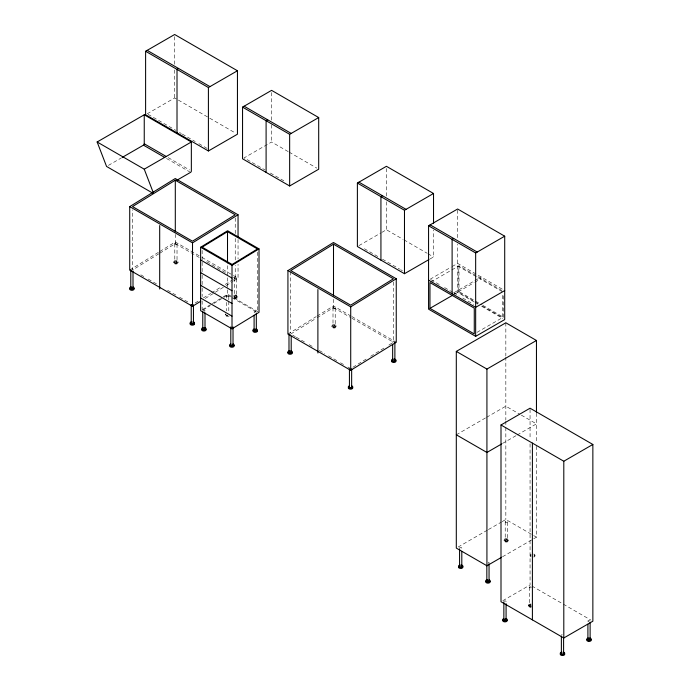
<?xml version="1.0" encoding="UTF-8"?>
<svg xmlns="http://www.w3.org/2000/svg" width="690" height="690" viewBox="0 0 690 690"><rect width="100%" height="100%" fill="white"/><g stroke="black" fill="none" stroke-linecap="round" stroke-linejoin="round"><path stroke-width="0.52" stroke-dasharray="3.45 2.59" d="M129.72 270.066L158.864 252.083M159.77 251.522L175.251 241.966L201.109 256.896M158.924 253.756L132.532 270.04L132.532 209.812M159.83 253.187L175.303 243.648L175.251 234.436M195.201 302.962L198.841 300.711M203.395 297.907L210.674 293.414M211.58 292.853L221.594 286.669M225.233 284.427L235.238 278.251L235.238 265.348M205.266 298.451L214.374 292.836M215.289 292.275L225.302 286.091M226.216 285.531L232.59 281.598M233.496 281.028L238.05 278.225L238.05 264.244M287.928 334.055L316.149 316.632M317.064 316.072L333.451 305.955L351.003 316.08M290.731 334.029L316.21 318.297M317.124 317.736L333.503 307.628L333.503 297.951M366.14 359.085L350.675 368.632L347.907 367.037M370.694 356.273L385.253 347.294M388.893 345.043L392.532 342.801M202.412 309.594L211.416 304.1M212.313 303.548L222.214 297.502M223.12 296.95L227.614 294.199L233.16 297.399M203.05 310.06L210.303 305.627M213.926 303.419L222.982 297.882M223.888 297.33L227.51 295.113L227.51 263.925M147.177 113.807L174.656 97.946L177.425 99.55M108.408 165.393L121.328 157.941M288.222 151.619L271.593 142.019L244.122 157.881L264.951 169.913M358.955 245.606L380.932 232.918M381.846 232.392L386.426 229.744L403.046 239.344M429.861 259.052L433.527 256.939L433.527 230.055M430.137 279.243L451.2 267.082M452.114 266.556L457.608 263.382L503.804 290.05M430.871 282.029L450.924 270.454M451.829 269.928L458.997 265.788L502.389 290.844M453.925 292.698L481.154 276.975M453.028 294.828L473.995 282.719M474.901 282.193L481.154 278.588M454.572 294.138L458.997 291.585L482.077 304.911M477.006 332.356L503.312 317.167L503.312 293.526M456.306 434.795L485.665 417.847M486.579 417.312L505.839 406.194L519.76 414.224M502.518 443.463L516.275 435.519M517.19 434.993L536.458 423.867L520.683 414.759M458.143 547.032L487.494 530.084M488.416 529.558L501.259 522.14M502.173 521.614L505.839 519.492L532.749 535.026M502.518 556.761L532.784 539.287M533.706 538.761L536.458 537.165L536.458 444.179M502.82 600.68L530.058 584.956L530.058 443.774M289.145 152.154L316.848 168.144M178.348 100.085L208.82 117.68M209.743 118.206L235.601 133.136M502.527 291.827L458.212 266.245L458.212 292.034L478.524 303.764M403.978 239.879L427.058 253.204M427.981 253.739L433.527 256.939M270.385 173.043L283.978 180.892M483 305.446L503.312 317.167M482.215 305.894L502.527 317.624L502.527 293.983M474.228 301.987L457.608 292.387L457.608 244.191M475.151 302.513L477.929 304.118M481.62 306.248L502.863 318.513M148.1 114.342L175.803 130.341M179.504 132.471L181.349 133.541M182.272 134.076L195.201 141.536M198.893 143.667L207.207 148.471M431.043 279.769L441.005 285.522M444.627 287.609L452.778 292.319M453.684 292.836L459.117 295.976M462.74 298.071L473.607 304.342M364.389 248.745L379.785 257.637M382.502 259.207L399.708 269.135M400.614 269.661L402.425 270.704M168.257 157.656L189.5 169.921M166.549 158.484L189.638 171.819M351.926 316.615L396.25 342.214M333.503 307.628L351.02 317.745M351.943 318.28L393.438 342.24M202.032 257.43L238.05 278.225M175.303 243.648L199.272 257.482M206.655 261.743L226.941 273.456M233.393 277.182L235.238 278.251M234.082 297.933L259.017 312.329M227.51 295.113L231.141 297.209M232.056 297.735L256.577 311.889M292.577 335.09L295.346 336.686M296.269 337.22L305.489 342.542M309.18 344.672L312.863 346.803M319.323 350.529L324.852 353.728M328.544 355.85L336.841 360.646M340.532 362.776L344.215 364.906M140.829 274.827L144.52 276.957M148.212 279.088L156.509 283.883M167.575 290.266L175.872 295.061M179.564 297.192L187.861 301.978M533.672 535.561L536.458 537.165M531.904 586.026L562.376 603.621M563.299 604.147L591.002 620.146M536.458 413.181L536.458 443.109M534.905 555.096L534.905 556.002M530.463 555.096L530.463 556.002M530.058 409.282L530.058 439.461M529.506 587.164L529.506 606.2M531.188 604.078A2.217 1.285 0 0 0 528.393 605.32L528.393 606.225A2.217 1.285 0 0 0 531.188 607.467M508.547 539.882L508.547 540.788M507.435 521.778A1.113 0.638 0 0 1 505.736 522.295A1.113 0.638 0 0 1 505.813 521.183A1.113 0.638 0 0 1 507.435 521.778L507.435 540.813A1.113 0.638 0 0 1 505.736 541.331A1.113 0.638 0 0 1 505.813 540.218A1.113 0.638 0 0 1 507.435 540.813M505.839 322.799L505.839 355.945M505.839 357.015L505.839 420.089M505.839 421.159L505.839 426.498M505.839 427.567L505.839 519.492M505.218 521.726L505.218 540.762M504.105 539.882L504.105 540.788M458.997 265.788L458.997 291.585M457.608 210.062L457.608 238.852M393.438 282.012L393.438 341.162M386.426 168.446L386.426 196.409M386.426 201.782L386.426 229.744M336.332 325.844A2.217 1.285 0 0 1 333.003 326.948A2.217 1.285 0 0 1 333.003 324.731A2.217 1.285 0 0 1 336.332 325.844L336.332 326.75M335.219 307.74A1.113 0.638 0 0 1 333.52 308.257A1.113 0.638 0 0 1 333.589 307.145A1.113 0.638 0 0 1 335.219 307.74L335.219 326.767A1.113 0.638 0 0 1 333.52 327.284A1.113 0.638 0 0 1 333.589 326.18A1.113 0.638 0 0 1 335.219 326.767M333.003 307.688L333.003 326.724M331.89 325.844L331.89 326.75M290.731 271.653L290.731 332.951M271.593 92.512L271.593 120.491M271.593 124.795L271.593 142.019M257.482 252.195L257.482 311.345M238.05 239.508L238.05 258.862M237.783 296.295L237.783 297.2M236.679 278.191A1.113 0.638 0 0 1 234.971 278.708A1.113 0.638 0 0 1 235.048 277.604A1.113 0.638 0 0 1 236.679 278.191L236.679 297.226A1.113 0.638 0 0 1 234.971 297.744A1.113 0.638 0 0 1 235.048 296.631A1.113 0.638 0 0 1 236.679 297.226M235.238 218.031L235.238 234.16M235.238 238.464L235.238 259.966M234.453 278.139L234.453 297.174M228.795 296.045A1.113 0.638 0 0 1 227.096 296.553A1.113 0.638 0 0 1 227.165 295.449A1.113 0.638 0 0 1 228.795 296.045L228.795 300.305M228.795 301.375L228.795 312.035M226.579 295.993L226.579 298.123M226.579 302.393L226.579 310.923M225.466 314.14L225.466 315.054M202.144 250.384L202.144 261.139M202.144 262.217L202.144 274.042M202.144 275.12L202.144 286.954M202.144 288.023L202.144 296.631M202.144 300.935L202.144 309.534M178.124 261.855L178.124 262.761M177.02 243.751A1.113 0.638 0 0 1 175.312 244.269A1.113 0.638 0 0 1 175.389 243.156A1.113 0.638 0 0 1 177.02 243.751L177.02 262.787A1.113 0.638 0 0 1 175.312 263.304A1.113 0.638 0 0 1 175.389 262.191A1.113 0.638 0 0 1 177.02 262.787M174.794 243.699L174.794 262.735M174.656 36.648L174.656 64.61M174.656 69.992L174.656 97.946M173.69 261.855L173.69 262.761M561.669 635.619A1.113 0.638 0 0 1 561.505 635.481M561.548 634.843A1.113 0.638 0 0 1 562.238 634.559M504.157 601.982A1.113 0.638 0 0 1 504.286 601.033A1.113 0.638 0 0 1 505.899 601.197A1.113 0.638 0 0 1 505.485 602.111M531.188 606.562A2.217 1.285 0 0 1 528.393 605.32M528.393 606.225A2.217 1.285 0 0 1 531.188 604.992M531.369 605.794A1.113 0.638 0 0 1 529.868 605.794A1.113 0.638 0 0 1 529.73 604.932A1.113 0.638 0 0 1 531.205 604.776M531.369 606.7A1.113 0.638 0 0 1 529.868 606.7A1.113 0.638 0 0 1 529.73 605.837A1.113 0.638 0 0 1 531.205 605.682M531.369 587.664A1.113 0.638 0 0 1 529.868 587.664A1.113 0.638 0 0 1 529.73 586.802A1.113 0.638 0 0 1 531.205 586.647M588.975 621.733A1.113 0.638 0 0 1 587.906 621.121A1.113 0.638 0 0 1 588.863 620.457A1.113 0.638 0 0 1 590.097 620.948M459.868 548.533A1.113 0.638 0 0 1 460.17 547.532A1.113 0.638 0 0 1 461.765 547.964A1.113 0.638 0 0 1 460.644 548.74M533.793 554.889A2.217 1.285 0 0 1 533.793 557.115M531.119 556.908A2.217 1.285 0 0 1 531.119 555.096M533.793 553.984A2.217 1.285 0 0 1 533.793 556.209M531.119 556.002A2.217 1.285 0 0 1 531.119 554.191M489.055 562.824A1.113 0.638 0 0 1 488.693 563.273M488.27 562.186A1.113 0.638 0 0 1 489.029 562.661M202.826 310.517A1.113 0.638 0 0 1 204.594 310.215A1.113 0.638 0 0 1 204.404 311.276M255.171 312.63A1.113 0.638 0 0 1 254.11 311.906A1.113 0.638 0 0 1 255.447 311.363A1.113 0.638 0 0 1 256.275 312.182M229.253 315.96A2.217 1.285 0 0 1 226.113 315.96A2.217 1.285 0 0 1 226.113 314.14M227.683 315.425A2.217 1.285 0 0 1 225.544 313.812M227.933 315.675A1.113 0.638 0 0 1 226.622 314.864M233.643 295.656A2.217 1.285 0 0 1 236.989 295.311A2.217 1.285 0 0 1 236.989 297.278A2.217 1.285 0 0 1 233.643 296.933M233.643 296.562A2.217 1.285 0 0 1 236.989 296.217A2.217 1.285 0 0 1 236.989 298.184A2.217 1.285 0 0 1 233.643 297.839M132.877 269.652A1.113 0.638 0 0 1 133.006 269.971M392.783 342.456A1.113 0.638 0 0 1 393.248 341.585M393.524 341.533A1.113 0.638 0 0 1 394.094 341.541M504.761 540.788A2.217 1.285 0 0 0 508.478 540.21A2.217 1.285 0 0 0 505.753 538.64A2.217 1.285 0 0 0 504.761 540.788M504.761 541.693A2.217 1.285 0 0 0 508.478 541.115A2.217 1.285 0 0 0 505.753 539.545A2.217 1.285 0 0 0 504.761 541.693M505.736 540.417A1.113 0.638 0 0 0 507.435 539.899A1.113 0.638 0 0 0 505.813 539.313A1.113 0.638 0 0 0 505.736 540.417M174.337 262.761A2.217 1.285 0 0 0 178.055 262.183A2.217 1.285 0 0 0 175.329 260.613A2.217 1.285 0 0 0 174.337 262.761M174.337 263.666A2.217 1.285 0 0 0 178.055 263.088A2.217 1.285 0 0 0 175.329 261.519A2.217 1.285 0 0 0 174.337 263.666M175.312 262.398A1.113 0.638 0 0 0 177.02 261.881A1.113 0.638 0 0 0 175.389 261.286A1.113 0.638 0 0 0 175.312 262.398M234.971 296.838A1.113 0.638 0 0 0 236.679 296.321A1.113 0.638 0 0 0 235.048 295.725A1.113 0.638 0 0 0 234.971 296.838M332.537 327.655A2.217 1.285 0 0 0 336.254 327.077A2.217 1.285 0 0 0 333.537 325.507A2.217 1.285 0 0 0 332.537 327.655M333.52 326.379A1.113 0.638 0 0 0 335.219 325.861A1.113 0.638 0 0 0 333.589 325.275A1.113 0.638 0 0 0 333.52 326.379"/><path stroke-width="1.03" d="M200.712 301.263L192.519 306.317L129.72 270.066L129.72 206.621L175.251 178.52L238.05 214.771L238.05 237.36M175.303 180.194L132.532 206.586L192.476 241.198L235.238 214.797L175.303 180.194L175.303 231.814M192.519 306.317L192.519 242.871L238.05 214.771M287.928 270.601L333.451 242.509L396.25 278.76L396.25 342.214L350.718 370.306L287.928 334.055L287.928 270.601L350.718 306.86L350.718 370.306M333.503 244.182L290.731 270.575L350.675 305.178L393.438 278.786L333.503 244.182L333.503 295.803M350.718 306.86L396.25 278.76M200.618 247.253L227.614 230.753L259.017 248.883L259.017 312.329L232.013 328.828L200.618 310.698L200.618 247.253L232.013 265.374L232.013 328.828M227.51 231.668L202.144 247.158L232.116 264.46L257.482 248.969L227.51 231.668L227.51 262.856M232.013 265.374L259.017 248.883M145.607 51.267L174.656 34.5L237.446 70.76L237.446 134.205L208.406 150.972L145.607 114.721L145.607 51.267L208.406 87.527L237.446 70.76M178.581 68.491L177.011 69.397L177.011 132.842M152.74 193.114L106.562 166.454L97.143 141.985L144.245 114.79L191.346 141.985L191.346 170.991A1.113 0.638 -60 0 1 190.561 172.353L176.726 180.34M122.242 157.406L143.46 145.159A1.113 0.638 -60 0 0 144.245 143.796L144.245 114.79M242.552 107.123L271.593 90.356L318.694 117.55L318.694 169.214L289.653 185.981L242.552 158.786L242.552 107.123L289.653 134.317L318.694 117.55M97.143 141.985L144.245 169.179L191.346 141.985M267.668 119.81L266.099 120.716L266.099 172.388M428.947 259.578L404.478 273.706L357.386 246.511L357.386 183.066L386.426 166.299L433.527 193.485L433.527 223.603M382.502 195.753L380.932 196.659L380.932 260.113M357.386 183.066L404.478 210.26L433.527 193.485M428.568 225.768L457.608 209.001L504.709 236.187L504.709 319.582L475.66 336.349L428.568 309.155L428.568 225.768L475.66 252.954L504.709 236.187M453.684 238.455L452.114 239.361L452.114 293.75M429.956 308.352L474.272 333.943L474.272 308.145L429.956 282.564L429.956 308.352L452.743 295.199M504.709 290.576L475.66 307.343L428.568 280.149M501.595 557.296L486.924 565.766L456.306 548.093L456.306 351.4L505.839 322.799L536.458 340.481L536.458 412.111M456.306 351.4L486.924 369.072L536.458 340.481M501 424.98L530.058 408.204L592.857 444.464L592.857 621.207L563.799 637.983L501 601.732L501 424.98L563.799 461.239L592.857 444.464M501.595 443.989L486.924 452.468L456.306 434.795M244.122 106.217L291.223 133.412M147.177 50.361L209.976 86.621M358.955 182.16L406.048 209.346M430.137 224.862L477.23 252.048M144.245 143.796L166.411 156.596M143.46 145.159L164.703 157.424M129.72 206.621L192.519 242.871M200.618 259.94L232.013 278.07M200.618 272.628L232.013 290.757M200.618 285.315L232.013 303.445M200.618 298.002L232.013 316.132M144.245 169.179L153.284 192.674M590.123 622.182L590.123 639.242M587.906 624.269L587.906 639.19M563.799 461.239L563.799 637.983M563.592 637.344L563.592 653.335M561.375 636.223L561.375 653.283M532.404 443.109L532.404 619.861M506.081 603.698L506.081 619.698M503.855 602.586L503.855 619.646M489.055 563.894L489.055 580.954M486.924 369.072L486.924 565.766M486.83 565.973L486.83 580.902M475.66 252.954L475.66 336.349M461.8 551.327L461.8 566.257M459.575 549.145L459.575 566.205M404.478 210.26L404.478 273.706M394.878 342.18L394.878 360.309M392.653 344.258L392.653 360.258M351.65 386.987L351.65 368.857A1.113 0.638 0 0 1 351.598 369.021M349.433 386.935L349.433 368.805A1.113 0.638 0 0 0 349.459 368.978M317.892 289.559L317.892 353.004M291.206 336.09L291.206 352.09M289.653 134.317L289.653 185.981M288.989 333.908L288.989 352.038M256.326 313.079L256.326 330.148M254.101 315.166L254.101 330.096M233.022 326.939L233.022 345.06M230.805 326.887L230.805 345.017M208.406 87.527L208.406 150.972M204.999 312.863L204.999 328.863M202.774 311.751L202.774 328.811M193.45 304.868L193.45 322.998M191.225 304.825L191.225 322.946M159.692 225.57L159.692 289.015M133.006 271.041L133.006 288.101M130.79 269.928L130.79 288.049M563.592 652.205A2.217 1.285 0 0 1 564.058 654.215A2.217 1.285 0 0 1 560.565 653.956A2.217 1.285 0 0 1 561.91 652.076M564.058 653.309A2.217 1.285 0 0 1 564.187 655.043A2.217 1.285 0 0 1 561.212 655.267A2.217 1.285 0 0 1 560.565 653.577M563.463 653.016A1.113 0.638 0 0 1 563.005 653.879A1.113 0.638 0 0 1 561.505 653.611A1.113 0.638 0 0 1 561.971 652.749M563.549 654.405A1.113 0.638 0 0 1 563.42 654.56M505.546 618.43A2.217 1.285 0 0 1 506.891 620.31A2.217 1.285 0 0 1 503.398 620.577A2.217 1.285 0 0 1 503.855 618.559M506.891 619.939A2.217 1.285 0 0 1 506.244 621.63A2.217 1.285 0 0 1 503.269 621.405A2.217 1.285 0 0 1 503.398 619.672M505.296 619.059A1.113 0.638 0 0 1 505.994 619.913A1.113 0.638 0 0 1 504.459 620.241A1.113 0.638 0 0 1 504.028 619.327M589.588 637.983A2.217 1.285 0 0 1 590.838 639.958A2.217 1.285 0 0 1 587.199 639.958A2.217 1.285 0 0 1 588.441 637.983M590.942 639.483A2.217 1.285 0 0 1 589.303 641.398A2.217 1.285 0 0 1 586.871 639.794M590.123 639.018A2.217 1.285 0 0 1 590.588 639.216M589.605 638.673A1.113 0.638 0 0 1 589.898 639.604A1.113 0.638 0 0 1 588.268 639.69A1.113 0.638 0 0 1 588.26 638.75M588.975 640.769A1.113 0.638 0 0 1 588.423 640.665M461.265 564.989A2.217 1.285 0 0 1 462.507 566.964A2.217 1.285 0 0 1 458.867 566.964A2.217 1.285 0 0 1 460.109 564.989M462.611 566.499A2.217 1.285 0 0 1 460.98 568.405A2.217 1.285 0 0 1 458.54 566.801M461.8 566.024A2.217 1.285 0 0 1 462.257 566.231M461.282 565.688A1.113 0.638 0 0 1 461.567 566.619A1.113 0.638 0 0 1 459.937 566.706A1.113 0.638 0 0 1 459.937 565.757M461.627 567.482A1.113 0.638 0 0 1 461.205 567.706M489.055 579.816A2.217 1.285 0 0 1 489.512 581.834A2.217 1.285 0 0 1 486.019 581.567A2.217 1.285 0 0 1 487.364 579.686M489.512 580.928A2.217 1.285 0 0 1 489.641 582.662A2.217 1.285 0 0 1 486.666 582.886A2.217 1.285 0 0 1 486.019 581.196M488.925 580.626A1.113 0.638 0 0 1 488.46 581.498A1.113 0.638 0 0 1 486.959 581.23A1.113 0.638 0 0 1 487.425 580.359M204.464 327.595A2.217 1.285 0 0 1 205.706 329.57A2.217 1.285 0 0 1 202.067 329.57A2.217 1.285 0 0 1 203.309 327.595M206.034 329.415A2.217 1.285 0 0 1 203.886 331.028A2.217 1.285 0 0 1 201.739 329.415M204.482 328.293A1.113 0.638 0 0 1 204.766 329.225A1.113 0.638 0 0 1 203.136 329.311A1.113 0.638 0 0 1 203.127 328.362M203.291 330.286A1.113 0.638 0 0 1 203.067 330.174M255.792 328.88A2.217 1.285 0 0 1 257.137 330.76A2.217 1.285 0 0 1 253.644 331.028A2.217 1.285 0 0 1 254.101 329.009M257.137 330.381A2.217 1.285 0 0 1 256.49 332.071A2.217 1.285 0 0 1 253.515 331.847A2.217 1.285 0 0 1 253.644 330.122M255.541 329.51A1.113 0.638 0 0 1 256.24 330.363A1.113 0.638 0 0 1 254.705 330.691A1.113 0.638 0 0 1 254.274 329.777M254.886 331.64A1.113 0.638 0 0 1 254.619 331.571M233.022 343.93A2.217 1.285 0 0 1 233.608 345.863A2.217 1.285 0 0 1 230.21 345.863A2.217 1.285 0 0 1 230.805 343.93M233.479 345.035A2.217 1.285 0 0 1 233.479 346.854A2.217 1.285 0 0 1 230.339 346.854A2.217 1.285 0 0 1 230.339 345.035M232.892 344.741A1.113 0.638 0 0 1 231.866 345.681A1.113 0.638 0 0 1 230.969 344.698M192.915 321.738A2.217 1.285 0 0 1 194.261 323.619A2.217 1.285 0 0 1 190.768 323.877A2.217 1.285 0 0 1 191.225 321.868M194.261 323.239A2.217 1.285 0 0 1 193.614 324.93A2.217 1.285 0 0 1 190.638 324.705A2.217 1.285 0 0 1 190.768 322.972M192.933 322.428A1.113 0.638 0 0 1 193.278 323.317A1.113 0.638 0 0 1 191.742 323.515A1.113 0.638 0 0 1 191.397 322.635M193.088 305.316A1.113 0.638 0 0 1 192.855 305.411M192.294 305.489A1.113 0.638 0 0 1 191.277 304.652M133.006 286.971A2.217 1.285 0 0 1 133.463 288.981A2.217 1.285 0 0 1 129.97 288.722A2.217 1.285 0 0 1 131.324 286.842M133.463 288.075A2.217 1.285 0 0 1 133.593 289.809A2.217 1.285 0 0 1 130.617 290.033A2.217 1.285 0 0 1 129.97 288.342M132.877 287.782A1.113 0.638 0 0 1 132.411 288.644A1.113 0.638 0 0 1 130.91 288.377A1.113 0.638 0 0 1 131.376 287.514M132.653 289.455A1.113 0.638 0 0 1 132.144 289.61M131.566 289.593A1.113 0.638 0 0 1 131.083 289.421M131.566 270.558A1.113 0.638 0 0 1 130.815 270.092M351.65 385.848A2.217 1.285 0 0 1 352.236 387.789A2.217 1.285 0 0 1 348.838 387.789A2.217 1.285 0 0 1 349.425 385.848M352.107 386.961A2.217 1.285 0 0 1 352.107 388.772A2.217 1.285 0 0 1 348.968 388.772A2.217 1.285 0 0 1 348.968 386.961M351.521 386.659A1.113 0.638 0 0 1 350.641 387.599A1.113 0.638 0 0 1 349.476 386.771M290.671 350.831A2.217 1.285 0 0 1 291.913 352.797A2.217 1.285 0 0 1 288.273 352.797A2.217 1.285 0 0 1 289.524 350.831M292.241 352.642A2.217 1.285 0 0 1 290.852 354.177A2.217 1.285 0 0 1 288.084 353.513A2.217 1.285 0 0 1 288.989 351.865M291.663 352.064A2.217 1.285 0 0 1 292.017 352.331M290.913 351.633A1.113 0.638 0 0 1 290.852 352.538A1.113 0.638 0 0 1 289.282 352.504A1.113 0.638 0 0 1 289.343 351.598M290.05 334.581A1.113 0.638 0 0 1 289.282 334.374M394.344 359.041A2.217 1.285 0 0 1 395.586 361.017A2.217 1.285 0 0 1 391.946 361.017A2.217 1.285 0 0 1 393.188 359.041M395.689 360.551A2.217 1.285 0 0 1 394.059 362.457A2.217 1.285 0 0 1 391.618 360.861M391.842 360.551A2.217 1.285 0 0 1 392.196 360.284M394.361 359.74A1.113 0.638 0 0 1 394.654 360.672A1.113 0.638 0 0 1 393.024 360.758A1.113 0.638 0 0 1 393.015 359.809M394.525 342.628A1.113 0.638 0 0 1 394.283 342.723"/></g></svg>
